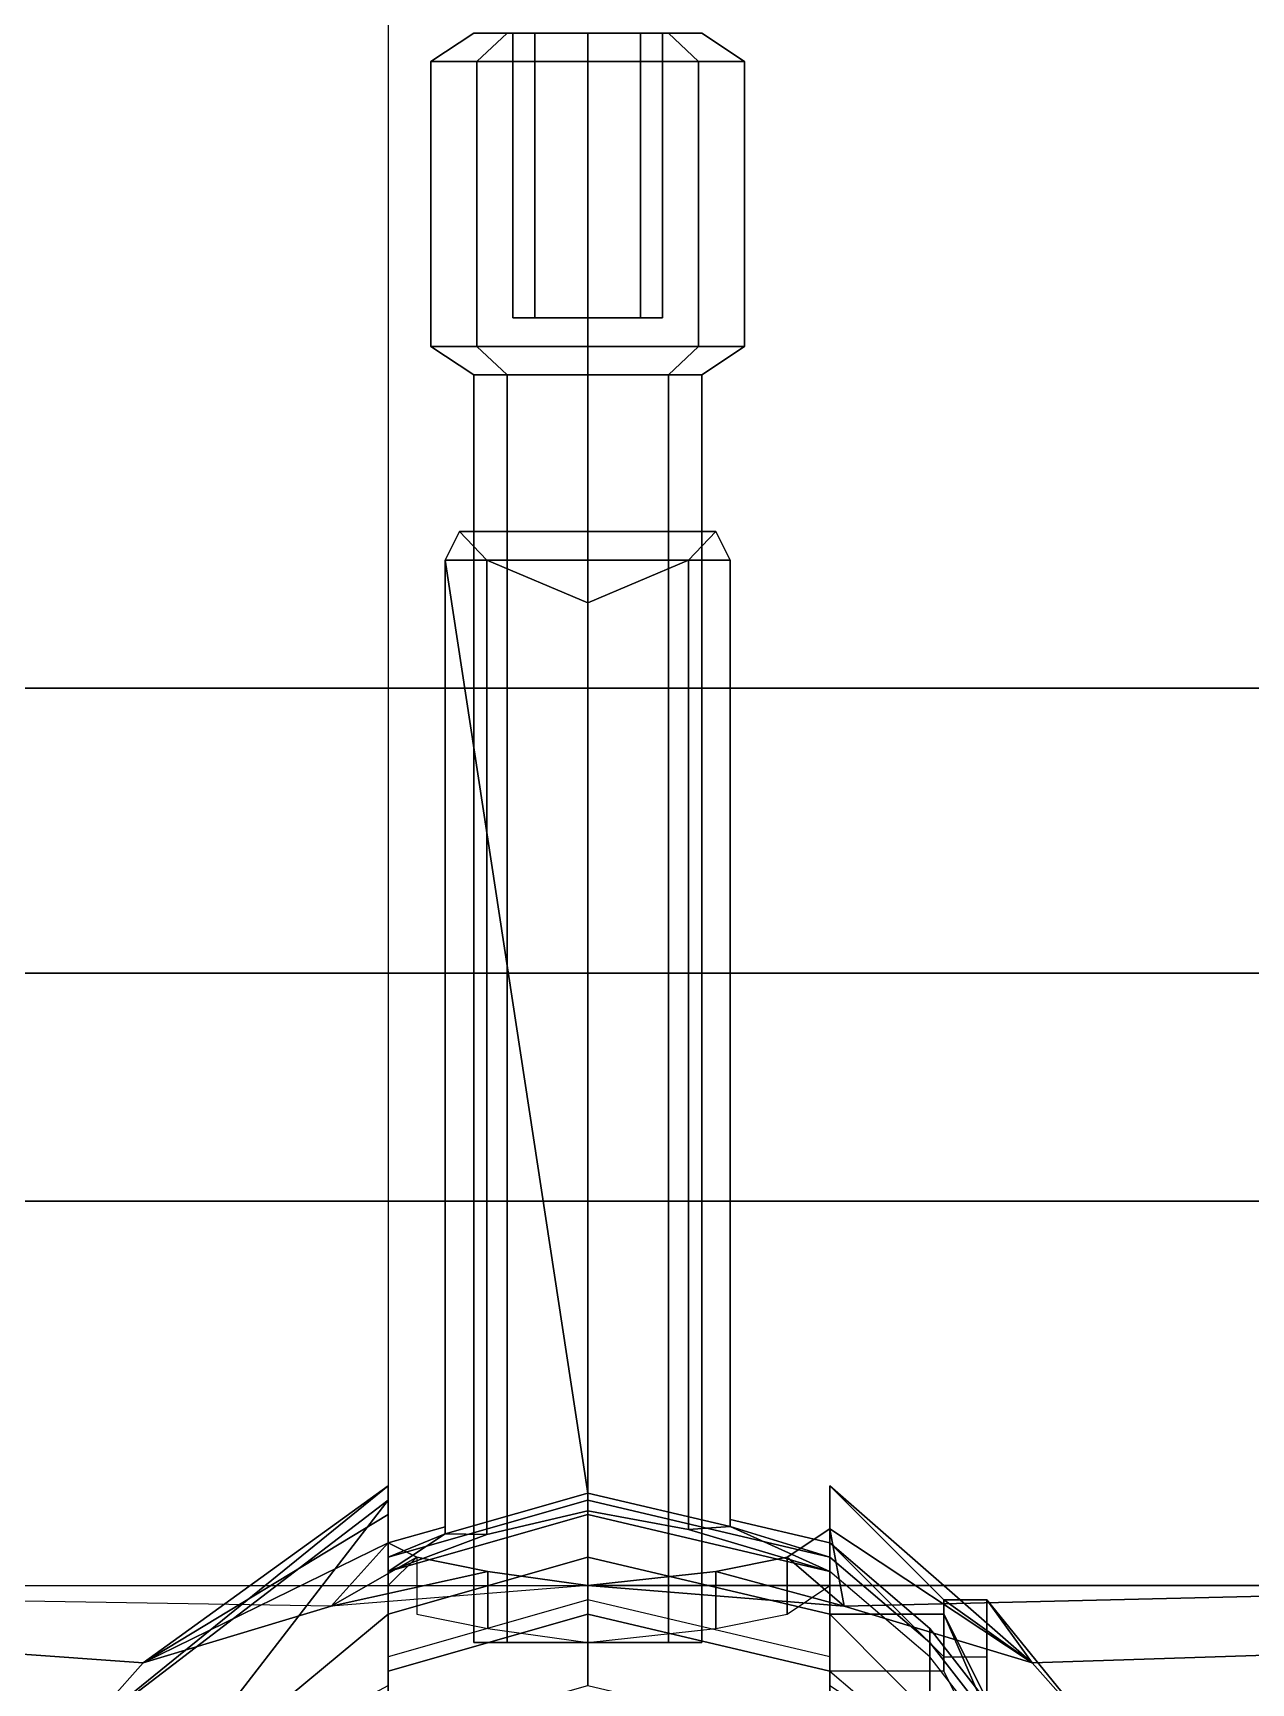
# Model space of a CAD drawing. Header units: millimetres. Extents: x -1.5 to 1.5, y -3.5 to 10.4.
# Drawn here: x -0.249 to 0.605, y 1.092 to 2.25 of the extents above; entities that cross this region are included whole.
import ezdxf

# ---------------------------------------------------------------- set-up
doc = ezdxf.new("R2010")
doc.units = ezdxf.units.MM
for name, color, linetype in [('gun', 1, 'Continuous'), ('reference', 9, 'Continuous'), ('sleeve', 5, 'Continuous')]:
    doc.layers.add(name, color=color, linetype=linetype)

msp = doc.modelspace()

# ---------------------------------------------------------------- linework, layer by layer
for points in [[(-0.93, 1.79, 0.87), (-0.93, 1.16, 1.06), (0.93, 1.16, 1.06), (0.93, 1.79, 0.87)], [(0.93, 1.59, 0.47), (-0.93, 1.59, 0.47), (-0.93, 1.79, 0.87), (0.93, 1.79, 0.87)], [(0.93, 1.43, 0.33), (-0.93, 1.43, 0.33), (-0.93, 1.59, 0.47), (0.93, 1.59, 0.47)], [(0.93, -2.48, 0.33), (-0.93, -2.48, 0.33), (-0.93, 1.43, 0.33), (0.93, 1.43, 0.33)], [(0, 1.22, 1.42), (0, 1.23, 1.3), (0, 1.23, 1.3), (-0.22, 1.0515, 1.42)], [(0, 1.23, 1.3), (-0.1718, 1.1058, 1.24), (-0.1718, 1.1058, 1.24), (-0.22, 1.0515, 1.42)], [(0, 1.21, 1.14), (-0.1718, 1.1058, 1.24), (-0.1718, 1.1058, 1.24), (0, 1.23, 1.3)], [(0, 1.19, 1.3), (0, 1.23, 1.3), (0, 1.22, 1.42), (0, 1.18, 1.42)], [(0, 1.17, 1.14), (0, 1.21, 1.14), (0, 1.23, 1.3), (0, 1.19, 1.3)], [(0.31, 1.23, 1.3), (0.39, 1.15, 1.32), (0.39, 1.15, 1.32), (0.4518, 1.1058, 1.24)], [(0.31, 1.2, 1.12), (0.31, 1.23, 1.3), (0.31, 1.23, 1.3), (0.4518, 1.1058, 1.24)], [(0.31, 1.19, 1.3), (0.31, 1.23, 1.3), (0.31, 1.2, 1.12), (0.31, 1.16, 1.12)], [(0.39, 1.11, 1.32), (0.39, 1.15, 1.32), (0.31, 1.23, 1.3), (0.31, 1.19, 1.3)], [(-0.1718, 0.9973, 1.6), (0, 1.22, 1.42), (0, 1.22, 1.42), (-0.22, 1.0515, 1.42)], [(-0.1718, 0.9973, 1.6), (0, 1.14, 1.59), (0, 1.14, 1.59), (0, 1.22, 1.42)], [(0, 1.18, 1.42), (0, 1.22, 1.42), (0, 1.14, 1.59), (0, 1.1, 1.59)], [(0, 1.19, 1.1), (-0.1718, 1.1058, 1.24), (-0.1718, 1.1058, 1.24), (0, 1.21, 1.14)], [(0, 1.15, 1.1), (0, 1.19, 1.1), (0, 1.21, 1.14), (0, 1.17, 1.14)], [(0.28, 1.18, 1.09), (0.31, 1.2, 1.12), (0.31, 1.2, 1.12), (0.32, 1.1455, 1.1082)], [(0.31, 1.16, 1.12), (0.31, 1.2, 1.12), (0.28, 1.18, 1.09), (0.28, 1.14, 1.09)], [(0.31, 1.2, 1.12), (0.4518, 1.1058, 1.24), (0.4518, 1.1058, 1.24), (0.32, 1.1455, 1.1082)], [(-0.04, 1.1455, 1.1082), (-0.1718, 1.1058, 1.24), (-0.1718, 1.1058, 1.24), (0, 1.19, 1.1)], [(-0.04, 1.1455, 1.1082), (0, 1.19, 1.1), (0, 1.19, 1.1), (0.02, 1.18, 1.08)], [(0, 1.16, 1.06), (0.02, 1.18, 1.08), (0, 1.19, 1.1), (0, 1.15, 1.1)], [(-0.04, 1.1455, 1.1082), (0.02, 1.18, 1.08), (0.02, 1.18, 1.08), (0.07, 1.17, 1.07)], [(-0.04, 1.1455, 1.1082), (0.07, 1.17, 1.07), (0.07, 1.17, 1.07), (0.14, 1.16, 1.06)], [(0.07, 1.13, 1.07), (0.07, 1.17, 1.07), (0.02, 1.18, 1.08), (0.02, 1.14, 1.08)], [(0.14, 1.12, 1.06), (0.14, 1.16, 1.06), (0.07, 1.17, 1.07), (0.07, 1.13, 1.07)], [(0.14, 1.16, 1.06), (0.23, 1.17, 1.07), (0.23, 1.17, 1.07), (0.32, 1.1455, 1.1082)], [(0.23, 1.13, 1.07), (0.23, 1.17, 1.07), (0.14, 1.16, 1.06), (0.14, 1.12, 1.06)], [(0.23, 1.17, 1.07), (0.28, 1.18, 1.09), (0.28, 1.18, 1.09), (0.32, 1.1455, 1.1082)], [(0.28, 1.14, 1.09), (0.28, 1.18, 1.09), (0.23, 1.17, 1.07), (0.23, 1.13, 1.07)], [(-0.93, 1.16, 1.06), (-0.1718, 1.1058, 1.24), (-0.04, 1.1455, 1.1082)], [(-0.93, 1.16, 1.06), (-0.93, 0.9912, 1.62), (-0.22, 1.0515, 1.42), (-0.1718, 1.1058, 1.24)], [(0.93, 1.16, 1.06), (0.14, 1.16, 1.06), (0.32, 1.1455, 1.1082), (0.93, 1.16, 1.06)], [(0.93, 1.16, 1.06), (0.32, 1.1455, 1.1082), (0.4518, 1.1058, 1.24), (0.93, 1.1215, 1.1871)], [(0.42, 1.15, 1.37), (0.4518, 1.1058, 1.24), (0.4518, 1.1058, 1.24), (0.39, 1.15, 1.32)], [(0.42, 1.11, 1.37), (0.42, 1.15, 1.37), (0.39, 1.15, 1.32), (0.39, 1.11, 1.32)], [(0.5, 1.0515, 1.42), (0.42, 1.15, 1.37), (0.42, 1.15, 1.37), (0.42, 1.08, 1.55)], [(0.5, 1.0515, 1.42), (0.4518, 1.1058, 1.24), (0.4518, 1.1058, 1.24), (0.42, 1.15, 1.37)], [(0.42, 1.04, 1.55), (0.42, 1.08, 1.55), (0.42, 1.15, 1.37), (0.42, 1.11, 1.37)], [(-0.1718, 0.9973, 1.6), (0, 1.09, 1.66), (0, 1.09, 1.66), (0, 1.14, 1.59)], [(0, 1.1, 1.59), (0, 1.14, 1.59), (0, 1.09, 1.66), (0, 1.05, 1.66)], [(0.31, 1.14, 1.59), (0.31, 1.09, 1.66), (0.31, 1.09, 1.66), (0.4518, 0.9973, 1.6)], [(0.39, 1.14, 1.59), (0.31, 1.14, 1.59), (0.31, 1.14, 1.59), (0.4518, 0.9973, 1.6)], [(0.31, 1.1, 1.59), (0.31, 1.14, 1.59), (0.39, 1.14, 1.59), (0.39, 1.1, 1.59)], [(0.31, 1.05, 1.66), (0.31, 1.09, 1.66), (0.31, 1.14, 1.59), (0.31, 1.1, 1.59)], [(0.42, 1.08, 1.55), (0.39, 1.14, 1.59), (0.39, 1.14, 1.59), (0.4518, 0.9973, 1.6)], [(0.39, 1.1, 1.59), (0.39, 1.14, 1.59), (0.42, 1.08, 1.55), (0.42, 1.04, 1.55)], [(0.93, 1.1215, 1.1871), (0.4518, 1.1058, 1.24), (0.5, 1.0515, 1.42), (0.93, 0.9912, 1.62)]]:
    msp.add_3dface(points)
at = {"layer": 'gun'}
for points in [[(0.0834, 2.25, 1.5066), (0.06, 2.25, 1.45), (0.03, 2.23, 1.45), (0.0622, 2.23, 1.5278)], [(0.06, 2.25, 1.45), (0.0834, 2.25, 1.3934), (0.0622, 2.23, 1.3722), (0.03, 2.23, 1.45)], [(0.1029, 2.25, 1.4871), (0.0875, 2.25, 1.45), (0.06, 2.25, 1.45), (0.0834, 2.25, 1.5066)], [(0.0875, 2.25, 1.45), (0.1029, 2.25, 1.4129), (0.0834, 2.25, 1.3934), (0.06, 2.25, 1.45)], [(0.14, 2.25, 1.53), (0.0834, 2.25, 1.5066), (0.0622, 2.23, 1.5278), (0.14, 2.23, 1.56)], [(0.0834, 2.25, 1.3934), (0.14, 2.25, 1.37), (0.14, 2.23, 1.34), (0.0622, 2.23, 1.3722)], [(0.14, 2.25, 1.5025), (0.1029, 2.25, 1.4871), (0.0834, 2.25, 1.5066), (0.14, 2.25, 1.53)], [(0.1029, 2.25, 1.4129), (0.14, 2.25, 1.3975), (0.14, 2.25, 1.37), (0.0834, 2.25, 1.3934)], [(0.0875, 2.25, 1.45), (0.1029, 2.25, 1.4871), (0.1029, 2.05, 1.4871), (0.0875, 2.05, 1.45)], [(0.1029, 2.25, 1.4129), (0.0875, 2.25, 1.45), (0.0875, 2.05, 1.45), (0.1029, 2.05, 1.4129)], [(0.1029, 2.25, 1.4871), (0.14, 2.25, 1.5025), (0.14, 2.05, 1.5025), (0.1029, 2.05, 1.4871)], [(0.14, 2.25, 1.3975), (0.1029, 2.25, 1.4129), (0.1029, 2.05, 1.4129), (0.14, 2.05, 1.3975)], [(0.1966, 2.25, 1.5066), (0.14, 2.25, 1.53), (0.14, 2.23, 1.56), (0.2178, 2.23, 1.5278)], [(0.14, 2.25, 1.37), (0.1966, 2.25, 1.3934), (0.2178, 2.23, 1.3722), (0.14, 2.23, 1.34)], [(0.14, 2.25, 1.5025), (0.1771, 2.25, 1.4871), (0.1771, 2.05, 1.4871), (0.14, 2.05, 1.5025)], [(0.1771, 2.25, 1.4129), (0.14, 2.25, 1.3975), (0.14, 2.05, 1.3975), (0.1771, 2.05, 1.4129)], [(0.14, 2.25, 1.3975), (0.1771, 2.25, 1.4129), (0.1966, 2.25, 1.3934), (0.14, 2.25, 1.37)], [(0.1771, 2.25, 1.4871), (0.14, 2.25, 1.5025), (0.14, 2.25, 1.53), (0.1966, 2.25, 1.5066)], [(0.1771, 2.25, 1.4871), (0.1925, 2.25, 1.45), (0.1925, 2.05, 1.45), (0.1771, 2.05, 1.4871)], [(0.1925, 2.25, 1.45), (0.1771, 2.25, 1.4129), (0.1771, 2.05, 1.4129), (0.1925, 2.05, 1.45)], [(0.1771, 2.25, 1.4129), (0.1925, 2.25, 1.45), (0.22, 2.25, 1.45), (0.1966, 2.25, 1.3934)], [(0.1925, 2.25, 1.45), (0.1771, 2.25, 1.4871), (0.1966, 2.25, 1.5066), (0.22, 2.25, 1.45)], [(0.22, 2.25, 1.45), (0.1966, 2.25, 1.5066), (0.2178, 2.23, 1.5278), (0.25, 2.23, 1.45)], [(0.1966, 2.25, 1.3934), (0.22, 2.25, 1.45), (0.25, 2.23, 1.45), (0.2178, 2.23, 1.3722)], [(0.0622, 2.23, 1.5278), (0.03, 2.23, 1.45), (0.03, 2.03, 1.45), (0.0622, 2.03, 1.5278)], [(0.03, 2.23, 1.45), (0.0622, 2.23, 1.3722), (0.0622, 2.03, 1.3722), (0.03, 2.03, 1.45)], [(0.14, 2.23, 1.56), (0.0622, 2.23, 1.5278), (0.0622, 2.03, 1.5278), (0.14, 2.03, 1.56)], [(0.0622, 2.23, 1.3722), (0.14, 2.23, 1.34), (0.14, 2.03, 1.34), (0.0622, 2.03, 1.3722)], [(0.2178, 2.23, 1.5278), (0.14, 2.23, 1.56), (0.14, 2.03, 1.56), (0.2178, 2.03, 1.5278)], [(0.14, 2.23, 1.34), (0.2178, 2.23, 1.3722), (0.2178, 2.03, 1.3722), (0.14, 2.03, 1.34)], [(0.25, 2.23, 1.45), (0.2178, 2.23, 1.5278), (0.2178, 2.03, 1.5278), (0.25, 2.03, 1.45)], [(0.2178, 2.23, 1.3722), (0.25, 2.23, 1.45), (0.25, 2.03, 1.45), (0.2178, 2.03, 1.3722)], [(0.0834, 2.01, 1.3934), (0.06, 2.01, 1.45), (0.03, 2.03, 1.45), (0.0622, 2.03, 1.3722)], [(0.06, 2.01, 1.45), (0.0834, 2.01, 1.5066), (0.0622, 2.03, 1.5278), (0.03, 2.03, 1.45)], [(0.14, 2.01, 1.37), (0.0834, 2.01, 1.3934), (0.0622, 2.03, 1.3722), (0.14, 2.03, 1.34)], [(0.0834, 2.01, 1.5066), (0.14, 2.01, 1.53), (0.14, 2.03, 1.56), (0.0622, 2.03, 1.5278)], [(0.1966, 2.01, 1.3934), (0.14, 2.01, 1.37), (0.14, 2.03, 1.34), (0.2178, 2.03, 1.3722)], [(0.14, 2.01, 1.53), (0.1966, 2.01, 1.5066), (0.2178, 2.03, 1.5278), (0.14, 2.03, 1.56)], [(0.22, 2.01, 1.45), (0.1966, 2.01, 1.3934), (0.2178, 2.03, 1.3722), (0.25, 2.03, 1.45)], [(0.1966, 2.01, 1.5066), (0.22, 2.01, 1.45), (0.25, 2.03, 1.45), (0.2178, 2.03, 1.5278)], [(0.0834, 2.01, 1.5066), (0.06, 2.01, 1.45), (0.06, 1.12, 1.45), (0.0834, 1.12, 1.5066)], [(0.06, 2.01, 1.45), (0.0834, 2.01, 1.3934), (0.0834, 1.12, 1.3934), (0.06, 1.12, 1.45)], [(0.14, 2.01, 1.53), (0.0834, 2.01, 1.5066), (0.0834, 1.12, 1.5066), (0.14, 1.12, 1.53)], [(0.0834, 2.01, 1.3934), (0.14, 2.01, 1.37), (0.14, 1.12, 1.37), (0.0834, 1.12, 1.3934)], [(0.1966, 2.01, 1.5066), (0.14, 2.01, 1.53), (0.14, 1.12, 1.53), (0.1966, 1.12, 1.5066)], [(0.14, 2.01, 1.37), (0.1966, 2.01, 1.3934), (0.1966, 1.12, 1.3934), (0.14, 1.12, 1.37)], [(0.22, 2.01, 1.45), (0.1966, 2.01, 1.5066), (0.1966, 1.12, 1.5066), (0.22, 1.12, 1.45)], [(0.1966, 2.01, 1.3934), (0.22, 2.01, 1.45), (0.22, 1.12, 1.45), (0.1966, 1.12, 1.3934)]]:
    msp.add_3dface(points, dxfattribs=at)
at = {"layer": 'reference'}
msp.add_xline((0, 1.14, 4.32), (0, -1), dxfattribs=at)
at = {"layer": 'sleeve'}
for points in [[(0.23, 1.9, 1.34), (0.05, 1.9, 1.34), (0.04, 1.88, 1.36), (0.24, 1.88, 1.36)], [(0.05, 1.9, 1.26), (0.04, 1.88, 1.26), (0.04, 1.88, 1.36), (0.05, 1.9, 1.34)], [(0.0693, 1.88, 1.1893), (0.0693, 1.88, 1.1893), (0.04, 1.88, 1.26), (0.05, 1.9, 1.26)], [(0.2107, 1.88, 1.1893), (0.0693, 1.88, 1.1893), (0.05, 1.9, 1.26), (0.23, 1.9, 1.26)], [(0.23, 1.9, 1.26), (0.05, 1.9, 1.26), (0.05, 1.9, 1.34), (0.23, 1.9, 1.34)], [(0.2107, 1.88, 1.1893), (0.2107, 1.88, 1.1893), (0.23, 1.9, 1.26), (0.24, 1.88, 1.26)], [(0.24, 1.88, 1.26), (0.23, 1.9, 1.26), (0.23, 1.9, 1.34), (0.24, 1.88, 1.36)], [(0.04, 1.88, 1.36), (0.04, 1.88, 1.26), (0.04, 1.1964, 1.26), (0.04, 1.2014, 1.3)], [(0.24, 1.88, 1.36), (0.04, 1.88, 1.36), (0.14, 1.225, 1.36), (0.24, 1.2015, 1.36)], [(0.04, 1.88, 1.26), (0.0693, 1.88, 1.1893), (0.0693, 1.196, 1.1893), (0.04, 1.1964, 1.26)], [(0.04, 1.88, 1.36), (0.04, 1.88, 1.36), (0.04, 1.2014, 1.3), (0.04, 1.1964, 1.36)], [(0.04, 1.88, 1.36), (0.04, 1.88, 1.36), (0.04, 1.1964, 1.36), (0.14, 1.225, 1.36)], [(0.0693, 1.88, 1.1893), (0.14, 1.85, 1.16), (0.14, 1.2125, 1.16), (0.0693, 1.196, 1.1893)], [(0.14, 1.85, 1.16), (0.14, 1.85, 1.16), (0.0693, 1.88, 1.1893), (0.2107, 1.88, 1.1893)], [(0.14, 1.85, 1.16), (0.2107, 1.88, 1.1893), (0.2107, 1.1995, 1.1893), (0.14, 1.2125, 1.16)], [(0.2107, 1.88, 1.1893), (0.24, 1.88, 1.26), (0.24, 1.2015, 1.26), (0.2107, 1.1995, 1.1893)], [(0.24, 1.2065, 1.3), (0.24, 1.2015, 1.26), (0.24, 1.88, 1.26), (0.24, 1.88, 1.36)], [(0.24, 1.2015, 1.36), (0.24, 1.2065, 1.3), (0.24, 1.88, 1.36)], [(0.14, 1.22, 1.42), (0.14, 1.225, 1.36), (0.04, 1.1964, 1.36), (0, 1.18, 1.42)], [(0.14, 1.14, 1.59), (0.14, 1.22, 1.42), (0, 1.18, 1.42), (0, 1.1, 1.59)], [(0.31, 1.18, 1.42), (0.24, 1.2015, 1.36), (0.14, 1.225, 1.36), (0.14, 1.22, 1.42)], [(0.31, 1.1, 1.59), (0.31, 1.18, 1.42), (0.14, 1.22, 1.42), (0.14, 1.14, 1.59)], [(0.14, 1.2125, 1.16), (0.14, 1.21, 1.14), (0, 1.17, 1.14), (0.0693, 1.196, 1.1893)], [(0.14, 1.21, 1.14), (0.14, 1.18, 1.09), (0, 1.14, 1.09), (0, 1.17, 1.14)], [(0.2107, 1.1995, 1.1893), (0.31, 1.17, 1.14), (0.14, 1.21, 1.14), (0.14, 1.2125, 1.16)], [(0.31, 1.17, 1.14), (0.31, 1.14, 1.09), (0.14, 1.18, 1.09), (0.14, 1.21, 1.14)], [(0.31, 1.18, 1.42), (0.31, 1.19, 1.3), (0.24, 1.2065, 1.3), (0.24, 1.2015, 1.36)], [(0.31, 1.19, 1.3), (0.31, 1.17, 1.14), (0.24, 1.2015, 1.26), (0.24, 1.2065, 1.3)], [(0.04, 1.1964, 1.36), (0.04, 1.2014, 1.3), (0, 1.19, 1.3), (0, 1.18, 1.42)], [(0.04, 1.2014, 1.3), (0.04, 1.1964, 1.26), (0, 1.17, 1.14), (0, 1.19, 1.3)], [(0.0693, 1.196, 1.1893), (0.0693, 1.196, 1.1893), (0, 1.17, 1.14), (0.04, 1.1964, 1.26)], [(0.24, 1.2015, 1.26), (0.31, 1.17, 1.14), (0.2107, 1.1995, 1.1893), (0.24, 1.2015, 1.26)], [(0.38, 1.12, 1.42), (0.38, 1.13, 1.3), (0.31, 1.19, 1.3), (0.31, 1.18, 1.42)], [(0.38, 1.13, 1.3), (0.38, 1.11, 1.14), (0.31, 1.17, 1.14), (0.31, 1.19, 1.3)], [(0.14, 1.18, 1.09), (0.14, 1.15, 1.06), (0, 1.11, 1.06), (0, 1.14, 1.09)], [(0.31, 1.14, 1.09), (0.31, 1.11, 1.06), (0.14, 1.15, 1.06), (0.14, 1.18, 1.09)], [(0.38, 1.04, 1.59), (0.38, 1.12, 1.42), (0.31, 1.18, 1.42), (0.31, 1.1, 1.59)], [(0.14, 1.09, 1.66), (0.14, 1.14, 1.59), (0, 1.1, 1.59), (0, 1.05, 1.66)], [(0.31, 1.05, 1.66), (0.31, 1.1, 1.59), (0.14, 1.14, 1.59), (0.14, 1.09, 1.66)], [(0.45, 1.03, 1.42), (0.45, 1.04, 1.3), (0.38, 1.13, 1.3), (0.38, 1.12, 1.42)], [(0.45, 1.04, 1.3), (0.45, 1.02, 1.14), (0.38, 1.11, 1.14), (0.38, 1.13, 1.3)], [(0.45, 0.95, 1.59), (0.45, 1.03, 1.42), (0.38, 1.12, 1.42), (0.38, 1.04, 1.59)]]:
    msp.add_3dface(points, dxfattribs=at)

doc.saveas('drawing.dxf')
